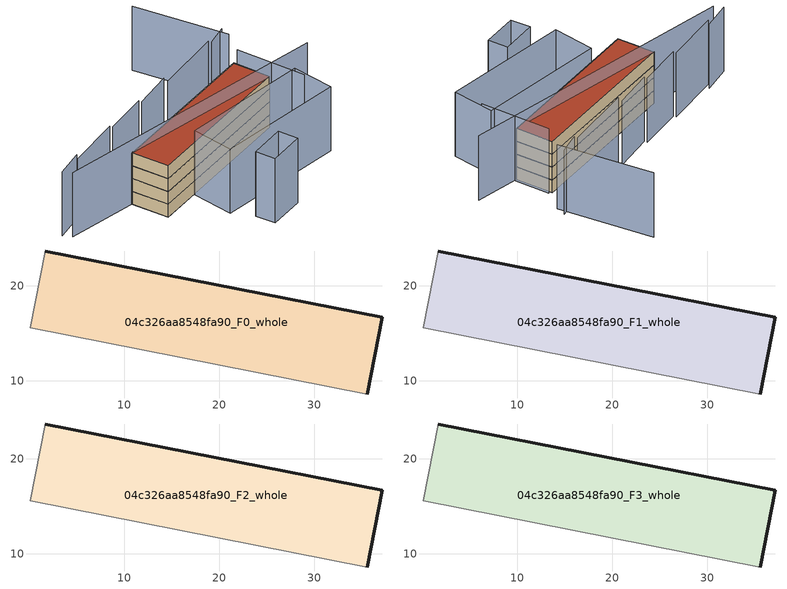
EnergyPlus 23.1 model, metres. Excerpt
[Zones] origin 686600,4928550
04c326aa8548fa90_F0_whole
 floor ground (EU_floor_Construction): 35.61,8.6 37.19,16.71 1.66,23.67 0.07,15.56 z0
 wall outside (EU_wall_Construction): 1.66,23.67 37.19,16.71 35.61,8.6 z0:3
 wall adiabatic (EU_wall_Construction): 35.61,8.6 0.07,15.56 1.66,23.67 z0:3
04c326aa8548fa90_F1_whole
 floor to 04c326aa8548fa90_F0_whole (EU_floor_Construction): 35.61,8.6 37.19,16.71 1.66,23.67 0.07,15.56 z3
 wall outside (EU_wall_Construction): 1.66,23.67 37.19,16.71 35.61,8.6 z3:6
 wall adiabatic (EU_wall_Construction): 35.61,8.6 0.07,15.56 1.66,23.67 z3:6
04c326aa8548fa90_F2_whole
 floor to 04c326aa8548fa90_F1_whole (EU_floor_Construction): 35.61,8.6 37.19,16.71 1.66,23.67 0.07,15.56 z6
 wall outside (EU_wall_Construction): 1.66,23.67 37.19,16.71 35.61,8.6 z6:9
 wall adiabatic (EU_wall_Construction): 35.61,8.6 0.07,15.56 1.66,23.67 z6:9
04c326aa8548fa90_F3_whole
 floor to 04c326aa8548fa90_F2_whole (EU_floor_Construction): 35.61,8.6 37.19,16.71 1.66,23.67 0.07,15.56 z9
 wall outside (EU_wall_Construction): 1.66,23.67 37.19,16.71 35.61,8.6 z9:12
 wall adiabatic (EU_wall_Construction): 35.61,8.6 0.07,15.56 1.66,23.67 z9:12
 roof outside (EU_roof_Construction): 37.19,16.71 35.61,8.6 0.07,15.56 1.66,23.67 z12
shading: -12.92,30.17 44.68,4.45 / 34.4,1.01 37.5,16.09 / 41.83,19.61 43.92,40.36 / 43.11,21.49 38.19,21.68 / 38.22,22.39 22.77,24.65 / 14.5,27.37 4.38,28.7 / 4.47,29.36 -8.08,31.02 / -6.87,31.68 -13.23,32.14 / 23.41,25.68 14.43,26.74 / 13.93,-5.77 5.93,-4.34 / 5.93,-4.34 6.71,0 / 6.71,0 14.71,-1.43 / 14.71,-1.43 13.93,-5.77 / 32.56,-5.18 5.73,4.94 / 5.73,4.94 8.99,13.61 / 8.99,13.61 35.83,3.48 / 35.83,3.48 32.56,-5.18 z0:15
[Building]
EU S2 Campaign: North Axis=0; Terrain=City; Solar Distribution=FullExterior
[Site:Location]
Bologna: Latitude=44.5; Longitude=11.25; Time Zone=1; Elevation=37
[SizingPeriod:WeatherFileDays]
AnnualSizingPeriod: Begin Month=1; Begin Day of Month=1; End Month=12; End Day of Month=31; Day of Week for Start Day=Monday; Use Weather File Daylight Saving Period=No; Use Weather File Rain and Snow Indicators=No
[MATERIAL]
EU_InternalMass_Material: Roughness=MediumRough; Thickness=0.1; Conductivity=1; Density=1800; Specific Heat=900; Thermal Absorptance=0.9; Solar Absorptance=0.7; Visible Absorptance=0.7
[MATERIAL:NOMASS] Roughness=MediumRough; Thermal Absorptance=0.9; Solar Absorptance=0.7; Visible Absorptance=0.7
Name | Thermal Resistance
EU_wall_NoMass | 0.937881
EU_roof_NoMass | 0.548572
EU_floor_NoMass | 0.71348
[CONSTRUCTION]
EU_wall_Construction: EU_wall_NoMass
EU_roof_Construction: EU_roof_NoMass
EU_floor_Construction: EU_floor_NoMass
EU_InternalMass_Construction: EU_InternalMass_Material
[ZONE] Type=1; Multiplier=1; Ceiling Height=autocalculate; Floor Area=autocalculate; Part of Total Floor Area=Yes
Name | Volume
04c326aa8548fa90_F0_whole | 897.128
04c326aa8548fa90_F1_whole; 04c326aa8548fa90_F2_whole; 04c326aa8548fa90_F3_whole | 897.127
[INTERNALMASS] Construction=EU_InternalMass_Construction; Surface Area=299.043
Name | Zone or ZoneList
04c326aa8548fa90_F0_whole_EU_InternalMass | 04c326aa8548fa90_F0_whole
04c326aa8548fa90_F1_whole_EU_InternalMass | 04c326aa8548fa90_F1_whole
04c326aa8548fa90_F2_whole_EU_InternalMass | 04c326aa8548fa90_F2_whole
04c326aa8548fa90_F3_whole_EU_InternalMass | 04c326aa8548fa90_F3_whole
[OTHEREQUIPMENT] Fuel Type=Electricity; Design Level Calculation Method=Watts/Area; Power per Zone Floor Area=1; Fraction Latent=0; Fraction Radiant=0; Fraction Lost=0; Carbon Dioxide Generation Rate=0; EndUse Subcategory=EU_Step8_InternalGains
Name | Zone or ZoneList or Space or SpaceList | Schedule
EU_Step8_InternalGain_04c326aa8548fa90_F0_whole_f000 | 04c326aa8548fa90_F0_whole | EU_Step8_GainSchedule_04c326aa8548fa90_F0_whole_f000
EU_Step8_InternalGain_04c326aa8548fa90_F1_whole_f000 | 04c326aa8548fa90_F1_whole | EU_Step8_GainSchedule_04c326aa8548fa90_F1_whole_f000
EU_Step8_InternalGain_04c326aa8548fa90_F2_whole_f000 | 04c326aa8548fa90_F2_whole | EU_Step8_GainSchedule_04c326aa8548fa90_F2_whole_f000
EU_Step8_InternalGain_04c326aa8548fa90_F3_whole_f000 | 04c326aa8548fa90_F3_whole | EU_Step8_GainSchedule_04c326aa8548fa90_F3_whole_f000
[ZONEVENTILATION:DESIGNFLOWRATE] Schedule=EU_AlwaysOn; Design Flow Rate Calculation Method=AirChanges/Hour; Air Changes per Hour=0.687892; Ventilation Type=Natural; Fan Pressure Rise=0; Fan Total Efficiency=1; Constant Term Coefficient=1; Temperature Term Coefficient=0; Velocity Term Coefficient=0; Velocity Squared Term Coefficient=0; Minimum Indoor Temperature=-100; Maximum Indoor Temperature=100; Delta Temperature=-100; Minimum Outdoor Temperature=-100; Maximum Outdoor Temperature=100; Maximum Wind Speed=40
Name | Zone or ZoneList or Space or SpaceList
EU_ConstantAir_04c326aa8548fa90_F0_whole | 04c326aa8548fa90_F0_whole
EU_ConstantAir_04c326aa8548fa90_F1_whole | 04c326aa8548fa90_F1_whole
EU_ConstantAir_04c326aa8548fa90_F2_whole | 04c326aa8548fa90_F2_whole
EU_ConstantAir_04c326aa8548fa90_F3_whole | 04c326aa8548fa90_F3_whole
[HVACTEMPLATE:THERMOSTAT] Constant Heating Setpoint=20; Constant Cooling Setpoint=50
EU_HeatOnly_04c326aa8548fa90_F0_whole; EU_HeatOnly_04c326aa8548fa90_F1_whole; EU_HeatOnly_04c326aa8548fa90_F2_whole; EU_HeatOnly_04c326aa8548fa90_F3_whole
[HVACTEMPLATE:ZONE:IDEALLOADSAIRSYSTEM] System Availability Schedule=EU_AlwaysOn; Maximum Heating Supply Air Temperature=50; Minimum Cooling Supply Air Temperature=13; Maximum Heating Supply Air Humidity Ratio=0.0156; Minimum Cooling Supply Air Humidity Ratio=0.0077; Heating Limit=NoLimit; Cooling Limit=NoLimit; Heating Availability Schedule=EU_AlwaysOn; Cooling Availability Schedule=EU_CoolingOff; Dehumidification Control Type=ConstantSensibleHeatRatio; Cooling Sensible Heat Ratio=0.7; Dehumidification Setpoint=60; Humidification Control Type=None; Humidification Setpoint=30; Outdoor Air Method=None; Outdoor Air Flow Rate per Person=0.00944; Outdoor Air Flow Rate per Zone Floor Area=0; Outdoor Air Flow Rate per Zone=0; Demand Controlled Ventilation Type=None; Outdoor Air Economizer Type=NoEconomizer; Heat Recovery Type=None; Sensible Heat Recovery Effectiveness=0.7; Latent Heat Recovery Effectiveness=0.65
Name | Template Thermostat
04c326aa8548fa90_F0_whole | EU_HeatOnly_04c326aa8548fa90_F0_whole
04c326aa8548fa90_F1_whole | EU_HeatOnly_04c326aa8548fa90_F1_whole
04c326aa8548fa90_F2_whole | EU_HeatOnly_04c326aa8548fa90_F2_whole
04c326aa8548fa90_F3_whole | EU_HeatOnly_04c326aa8548fa90_F3_whole
[SIZING:ZONE] Zone Cooling Design Supply Air Temperature Input Method=SupplyAirTemperature; Zone Cooling Design Supply Air Temperature=13; Zone Heating Design Supply Air Temperature Input Method=SupplyAirTemperature; Zone Heating Design Supply Air Temperature=50; Zone Cooling Design Supply Air Humidity Ratio=0.008; Zone Heating Design Supply Air Humidity Ratio=0.008; Cooling Design Air Flow Method=DesignDay; Cooling Design Air Flow Rate=0; Cooling Minimum Air Flow per Zone Floor Area=0.000762; Cooling Minimum Air Flow=0; Cooling Minimum Air Flow Fraction=0.2; Heating Design Air Flow Method=DesignDay; Heating Design Air Flow Rate=0; Heating Maximum Air Flow per Zone Floor Area=0.002032; Heating Maximum Air Flow=0.141576; Heating Maximum Air Flow Fraction=0.3; Account for Dedicated Outdoor Air System=No; Dedicated Outdoor Air System Control Strategy=NeutralSupplyAir; Dedicated Outdoor Air Low Setpoint Temperature for Design=autosize; Dedicated Outdoor Air High Setpoint Temperature for Design=autosize; Zone Load Sizing Method=Sensible Load Only No Latent Load; Zone Latent Cooling Design Supply Air Humidity Ratio Input Method=HumidityRatioDifference; Zone Cooling Design Supply Air Humidity Ratio Difference=0.005; Zone Latent Heating Design Supply Air Humidity Ratio Input Method=HumidityRatioDifference; Zone Humidification Design Supply Air Humidity Ratio Difference=0.005
04c326aa8548fa90_F0_whole; 04c326aa8548fa90_F1_whole; 04c326aa8548fa90_F2_whole; 04c326aa8548fa90_F3_whole
[SCHEDULE:CONSTANT]
Name | Hourly Value
EU_AlwaysOn | 1
EU_CoolingOff | 0
[SCHEDULE:FILE] Column Number=1; Rows to Skip at Top=0; Number of Hours of Data=8760; Column Separator=Comma; Interpolate to Timestep=No; Minutes per Item=60; Adjust Schedule for Daylight Savings=Yes
Name | File
EU_Step8_GainSchedule_04c326aa8548fa90_F0_whole_f000 | ../../schedules/04c326aa8548fa90/04c326aa8548fa90_F0_whole_f000_gain.csv
EU_Step8_GainSchedule_04c326aa8548fa90_F1_whole_f000 | ../../schedules/04c326aa8548fa90/04c326aa8548fa90_F1_whole_f000_gain.csv
EU_Step8_GainSchedule_04c326aa8548fa90_F2_whole_f000 | ../../schedules/04c326aa8548fa90/04c326aa8548fa90_F2_whole_f000_gain.csv
EU_Step8_GainSchedule_04c326aa8548fa90_F3_whole_f000 | ../../schedules/04c326aa8548fa90/04c326aa8548fa90_F3_whole_f000_gain.csv
